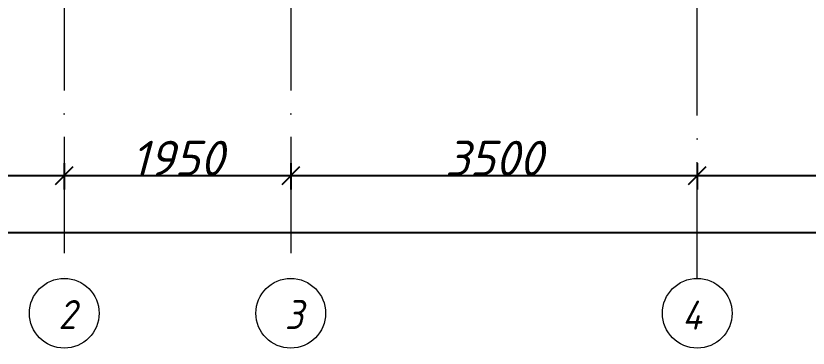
# Model space of a CAD drawing. Header units: millimetres. Extents: x -537608 to 253996, y -217170 to 186033.
# Drawn here: x -185064 to -178243, y -61821 to -58962 of the extents above; entities that cross this region are included whole.
import ezdxf

# ---------------------------------------------------------------- set-up
doc = ezdxf.new("R2010")
doc.units = ezdxf.units.MM
doc.linetypes.add('50_200_ШТРИХ_1Т_ш5_п1_п1_', pattern=[1400, 1000, -200, 0, -200])
for name, color, linetype, lineweight in [('A-____-____-DIMS', 7, 'Continuous', 9), ('S-GRID-____-IDEN', 7, 'Continuous', 9), ('S-GRID-____-OTLN-1', 7, '50_200_ШТРИХ_1Т_ш5_п1_п1_', 9)]:
    doc.layers.add(name, color=color, linetype=linetype, lineweight=lineweight)
doc.styles.add('ISOCPEUR_I', font='isocpeui.ttf', dxfattribs={"height": 300})
doc.dimstyles.new('ISO-2_5_0_9К_БОЛЬШОЙ_ОСИ', dxfattribs={"dimscale": 304.8, "dimtxt": 248.995294, "dimasz": 0.492126, "dimexe": 0.393701, "dimexo": 0, "dimgap": 0, "dimtad": 1, "dimdec": 0, "dimzin": 0, "dimdsep": 46, "dimtxsty": 'ISOCPEUR_I', "dimblk1": 'OBLIQUE', "dimblk2": 'OBLIQUE', "dimsah": 1, "dimcen": 0.09, "dimdle": 0.393701, "dimazin": 0, "dimtfac": 1, "dimtdec": 4, "dimtix": 1, "dimtmove": 0, "dimatfit": 3, "dimfxl": 1, "dimtvp": 1, "dimtolj": 1, "dimtzin": 0, "dimarcsym": 2})

# ---------------------------------------------------------------- blocks, each defined once
blk = doc.blocks.new('Ось сетки - Круг_Ø6_00__ISO-2_5_0_9K_-25732049-АР1_План отверстий 2 этажа в осях 1-64_А-ГГ')
at = {"layer": 'S-GRID-____-IDEN'}
blk.add_circle((0, 0), 3, dxfattribs=at)
blk = doc.blocks.new('_Oblique')
at = {"color": 0, "linetype": 'ByBlock', "lineweight": -2}
blk.add_line((-0.5, -0.5), (0.5, 0.5), dxfattribs=at)
blk = doc.blocks.new('*D2477')
at = {"layer": 'A-____-____-DIMS', "color": 0, "lineweight": -2, "transparency": 16777216}
for p, q in [((-186997.7, -60230.7), (-186997.7, -60456.8)), ((-184647.7, -60230.7), (-184647.7, -60456.8)), ((-187117.7, -60336.8), (-184527.7, -60336.8))]:
    blk.add_line(p, q, dxfattribs=at)
at = {"layer": 'Defpoints', "color": 0, "transparency": 16777216}
for p in [(-186997.7, -60230.7), (-184647.7, -60230.7), (-184647.7, -60336.8)]:
    blk.add_point(p, dxfattribs=at)
at = {"layer": 'A-____-____-DIMS', "color": 0, "lineweight": -2, "transparency": 16777216, "xscale": 150, "yscale": 150, "zscale": 150, "rotation": 180}
blk.add_blockref('_Oblique', (-186997.7, -60336.8), dxfattribs=at)
at = {"layer": 'A-____-____-DIMS', "color": 0, "lineweight": -2, "transparency": 16777216, "xscale": 150, "yscale": 150, "zscale": 150}
blk.add_blockref('_Oblique', (-184647.7, -60336.8), dxfattribs=at)
at = {"layer": 'A-____-____-DIMS', "color": 0, "transparency": 16777216, "insert": (-185822.7, -60186.8), "char_height": 300, "width": 758.478, "attachment_point": 5, "style": 'ISOCPEUR_I'}
blk.add_mtext('\\A1;2350', dxfattribs=at)
blk = doc.blocks.new('*D2478')
at = {"layer": 'A-____-____-DIMS', "color": 0, "lineweight": -2, "transparency": 16777216}
for p, q in [((-184647.7, -60230.7), (-184647.7, -60456.8)), ((-182697.7, -60230.7), (-182697.7, -60456.8)), ((-184767.7, -60336.8), (-182577.7, -60336.8))]:
    blk.add_line(p, q, dxfattribs=at)
at = {"layer": 'Defpoints', "color": 0, "transparency": 16777216}
for p in [(-184647.7, -60230.7), (-182697.7, -60230.7), (-182697.7, -60336.8)]:
    blk.add_point(p, dxfattribs=at)
at = {"layer": 'A-____-____-DIMS', "color": 0, "lineweight": -2, "transparency": 16777216, "xscale": 150, "yscale": 150, "zscale": 150, "rotation": 180}
blk.add_blockref('_Oblique', (-184647.7, -60336.8), dxfattribs=at)
at = {"layer": 'A-____-____-DIMS', "color": 0, "lineweight": -2, "transparency": 16777216, "xscale": 150, "yscale": 150, "zscale": 150}
blk.add_blockref('_Oblique', (-182697.7, -60336.8), dxfattribs=at)
at = {"layer": 'A-____-____-DIMS', "color": 0, "transparency": 16777216, "insert": (-183672.7, -60186.8), "char_height": 300, "width": 701.018, "attachment_point": 5, "style": 'ISOCPEUR_I'}
blk.add_mtext('\\A1;1950', dxfattribs=at)
blk = doc.blocks.new('*D2479')
at = {"layer": 'A-____-____-DIMS', "color": 0, "lineweight": -2, "transparency": 16777216}
for p, q in [((-182697.7, -60230.7), (-182697.7, -60456.8)), ((-179197.7, -60230.7), (-179197.7, -60456.8)), ((-182817.7, -60336.8), (-179077.7, -60336.8))]:
    blk.add_line(p, q, dxfattribs=at)
at = {"layer": 'Defpoints', "color": 0, "transparency": 16777216}
for p in [(-182697.7, -60230.7), (-179197.7, -60230.7), (-179197.7, -60336.8)]:
    blk.add_point(p, dxfattribs=at)
at = {"layer": 'A-____-____-DIMS', "color": 0, "lineweight": -2, "transparency": 16777216, "xscale": 150, "yscale": 150, "zscale": 150, "rotation": 180}
blk.add_blockref('_Oblique', (-182697.7, -60336.8), dxfattribs=at)
at = {"layer": 'A-____-____-DIMS', "color": 0, "lineweight": -2, "transparency": 16777216, "xscale": 150, "yscale": 150, "zscale": 150}
blk.add_blockref('_Oblique', (-179197.7, -60336.8), dxfattribs=at)
at = {"layer": 'A-____-____-DIMS', "color": 0, "transparency": 16777216, "insert": (-180947.7, -60186.8), "char_height": 300, "width": 758.478, "attachment_point": 5, "style": 'ISOCPEUR_I'}
blk.add_mtext('\\A1;3500', dxfattribs=at)
blk = doc.blocks.new('*D2480')
at = {"layer": 'A-____-____-DIMS', "color": 0, "lineweight": -2, "transparency": 16777216}
for p, q in [((-179197.7, -60230.7), (-179197.7, -60456.8)), ((-174797.7, -60230.7), (-174797.7, -60456.8)), ((-179317.7, -60336.8), (-174677.7, -60336.8))]:
    blk.add_line(p, q, dxfattribs=at)
at = {"layer": 'Defpoints', "color": 0, "transparency": 16777216}
for p in [(-179197.7, -60230.7), (-174797.7, -60230.7), (-174797.7, -60336.8)]:
    blk.add_point(p, dxfattribs=at)
at = {"layer": 'A-____-____-DIMS', "color": 0, "lineweight": -2, "transparency": 16777216, "xscale": 150, "yscale": 150, "zscale": 150, "rotation": 180}
blk.add_blockref('_Oblique', (-179197.7, -60336.8), dxfattribs=at)
at = {"layer": 'A-____-____-DIMS', "color": 0, "lineweight": -2, "transparency": 16777216, "xscale": 150, "yscale": 150, "zscale": 150}
blk.add_blockref('_Oblique', (-174797.7, -60336.8), dxfattribs=at)
at = {"layer": 'A-____-____-DIMS', "color": 0, "transparency": 16777216, "insert": (-176997.7, -60186.8), "char_height": 300, "width": 804.446, "attachment_point": 5, "style": 'ISOCPEUR_I'}
blk.add_mtext('\\A1;4400', dxfattribs=at)
blk = doc.blocks.new('*D2508')
at = {"layer": 'A-____-____-DIMS', "color": 0, "lineweight": -2, "transparency": 16777216}
for p, q in [((-186997.7, -60719), (-186997.7, -60945)), ((-83497.7, -60719), (-83497.7, -60945)), ((-187117.7, -60825), (-83377.7, -60825))]:
    blk.add_line(p, q, dxfattribs=at)
at = {"layer": 'Defpoints', "color": 0, "transparency": 16777216}
for p in [(-186997.7, -60719), (-83497.7, -60719), (-83497.7, -60825)]:
    blk.add_point(p, dxfattribs=at)
at = {"layer": 'A-____-____-DIMS', "color": 0, "lineweight": -2, "transparency": 16777216, "xscale": 150, "yscale": 150, "zscale": 150, "rotation": 180}
blk.add_blockref('_Oblique', (-186997.7, -60825), dxfattribs=at)
at = {"layer": 'A-____-____-DIMS', "color": 0, "lineweight": -2, "transparency": 16777216, "xscale": 150, "yscale": 150, "zscale": 150}
blk.add_blockref('_Oblique', (-83497.7, -60825), dxfattribs=at)
at = {"layer": 'A-____-____-DIMS', "color": 0, "transparency": 16777216, "insert": (-135247.7, -60675), "char_height": 300, "width": 1080.257, "attachment_point": 5, "style": 'ISOCPEUR_I'}
blk.add_mtext('\\A1;103500', dxfattribs=at)

msp = doc.modelspace()

# ---------------------------------------------------------------- linework, layer by layer
at = {"layer": 'S-GRID-____-OTLN-1'}
for p, q in [((-179197.6725, -61220.8957), (-179197.6725, -6857.3298)), ((-184647.6725, -50203.2735), (-184647.6725, -61220.8957)), ((-182697.6725, -50203.2735), (-182697.6725, -61220.8957))]:
    msp.add_line(p, q, dxfattribs=at)

# ---------------------------------------------------------------- block references
at = {"layer": 'S-GRID-____-IDEN', "xscale": 99.99999999999993, "yscale": 99.99999999999993, "zscale": 99.99999999999993, "rotation": 180}
for p in [(-184647.6725, -61520.8957), (-182697.6725, -61520.8957)]:
    msp.add_blockref('Ось сетки - Круг_Ø6_00__ISO-2_5_0_9K_-25732049-АР1_План отверстий 2 этажа в осях 1-64_А-ГГ', p, dxfattribs=at)
at = {"layer": 'S-GRID-____-IDEN', "xscale": 99.99999999999993, "yscale": 99.99999999999993, "zscale": 99.99999999999993}
msp.add_blockref('Ось сетки - Круг_Ø6_00__ISO-2_5_0_9K_-25732049-АР1_План отверстий 2 этажа в осях 1-64_А-ГГ', (-179197.6725, -61520.8957), dxfattribs=at)

# ---------------------------------------------------------------- texts
at = {"layer": 'S-GRID-____-IDEN', "char_height": 250, "attachment_point": 1, "style": 'ISOCPEUR_I'}
for s, insert, width in [('\\fISOCPEUR|b0|i1|c204|p34|;\\W.9;2', (-184698.7942, -61406.962), 202.02525), ('\\fISOCPEUR|b0|i1|c204|p34|;\\W.9;3', (-182748.7942, -61406.962), 202.02525), ('\\fISOCPEUR|b0|i1|c204|p34|;\\W.9;4', (-179328.3508, -61412.1211), 223.670812)]:
    msp.add_mtext(s, dxfattribs=dict(at, insert=insert, width=width))

# ---------------------------------------------------------------- dimensions: what is measured, and where the dimension line sits
at = {"layer": 'A-____-____-DIMS'}
for base, p1, p2, override, picture, middle in [((-184647.6725, -60336.8123), (-186997.6725, -60230.7463), (-184647.6725, -60230.7463), {"dimpost": '<>', "dimfxl": 2350}, '*D2477', (-185822.6725, -60186.8123)), ((-182697.6725, -60336.8123), (-184647.6725, -60230.7463), (-182697.6725, -60230.7463), {"dimpost": '<>', "dimfxl": 1950}, '*D2478', (-183672.6725, -60186.8123)), ((-179197.6725, -60336.8123), (-182697.6725, -60230.7463), (-179197.6725, -60230.7463), {"dimpost": '<>', "dimfxl": 3500}, '*D2479', (-180947.6725, -60186.8123)), ((-174797.6725, -60336.8123), (-179197.6725, -60230.7463), (-174797.6725, -60230.7463), {"dimpost": '<>', "dimfxl": 4400}, '*D2480', (-176997.6725, -60186.8123)), ((-83497.6725, -60825.0194), (-186997.6725, -60718.9534), (-83497.6725, -60718.9534), {"dimpost": '<>', "dimfxl": 103500}, '*D2508', (-135247.6725, -60675.0194))]:
    dim = msp.add_linear_dim(base=base, p1=p1, p2=p2, dimstyle='ISO-2_5_0_9К_БОЛЬШОЙ_ОСИ', override=override, dxfattribs=at)
    dim.commit()
    dim.dimension.update_dxf_attribs({"geometry": picture, "text_midpoint": middle})

doc.saveas('drawing.dxf')
